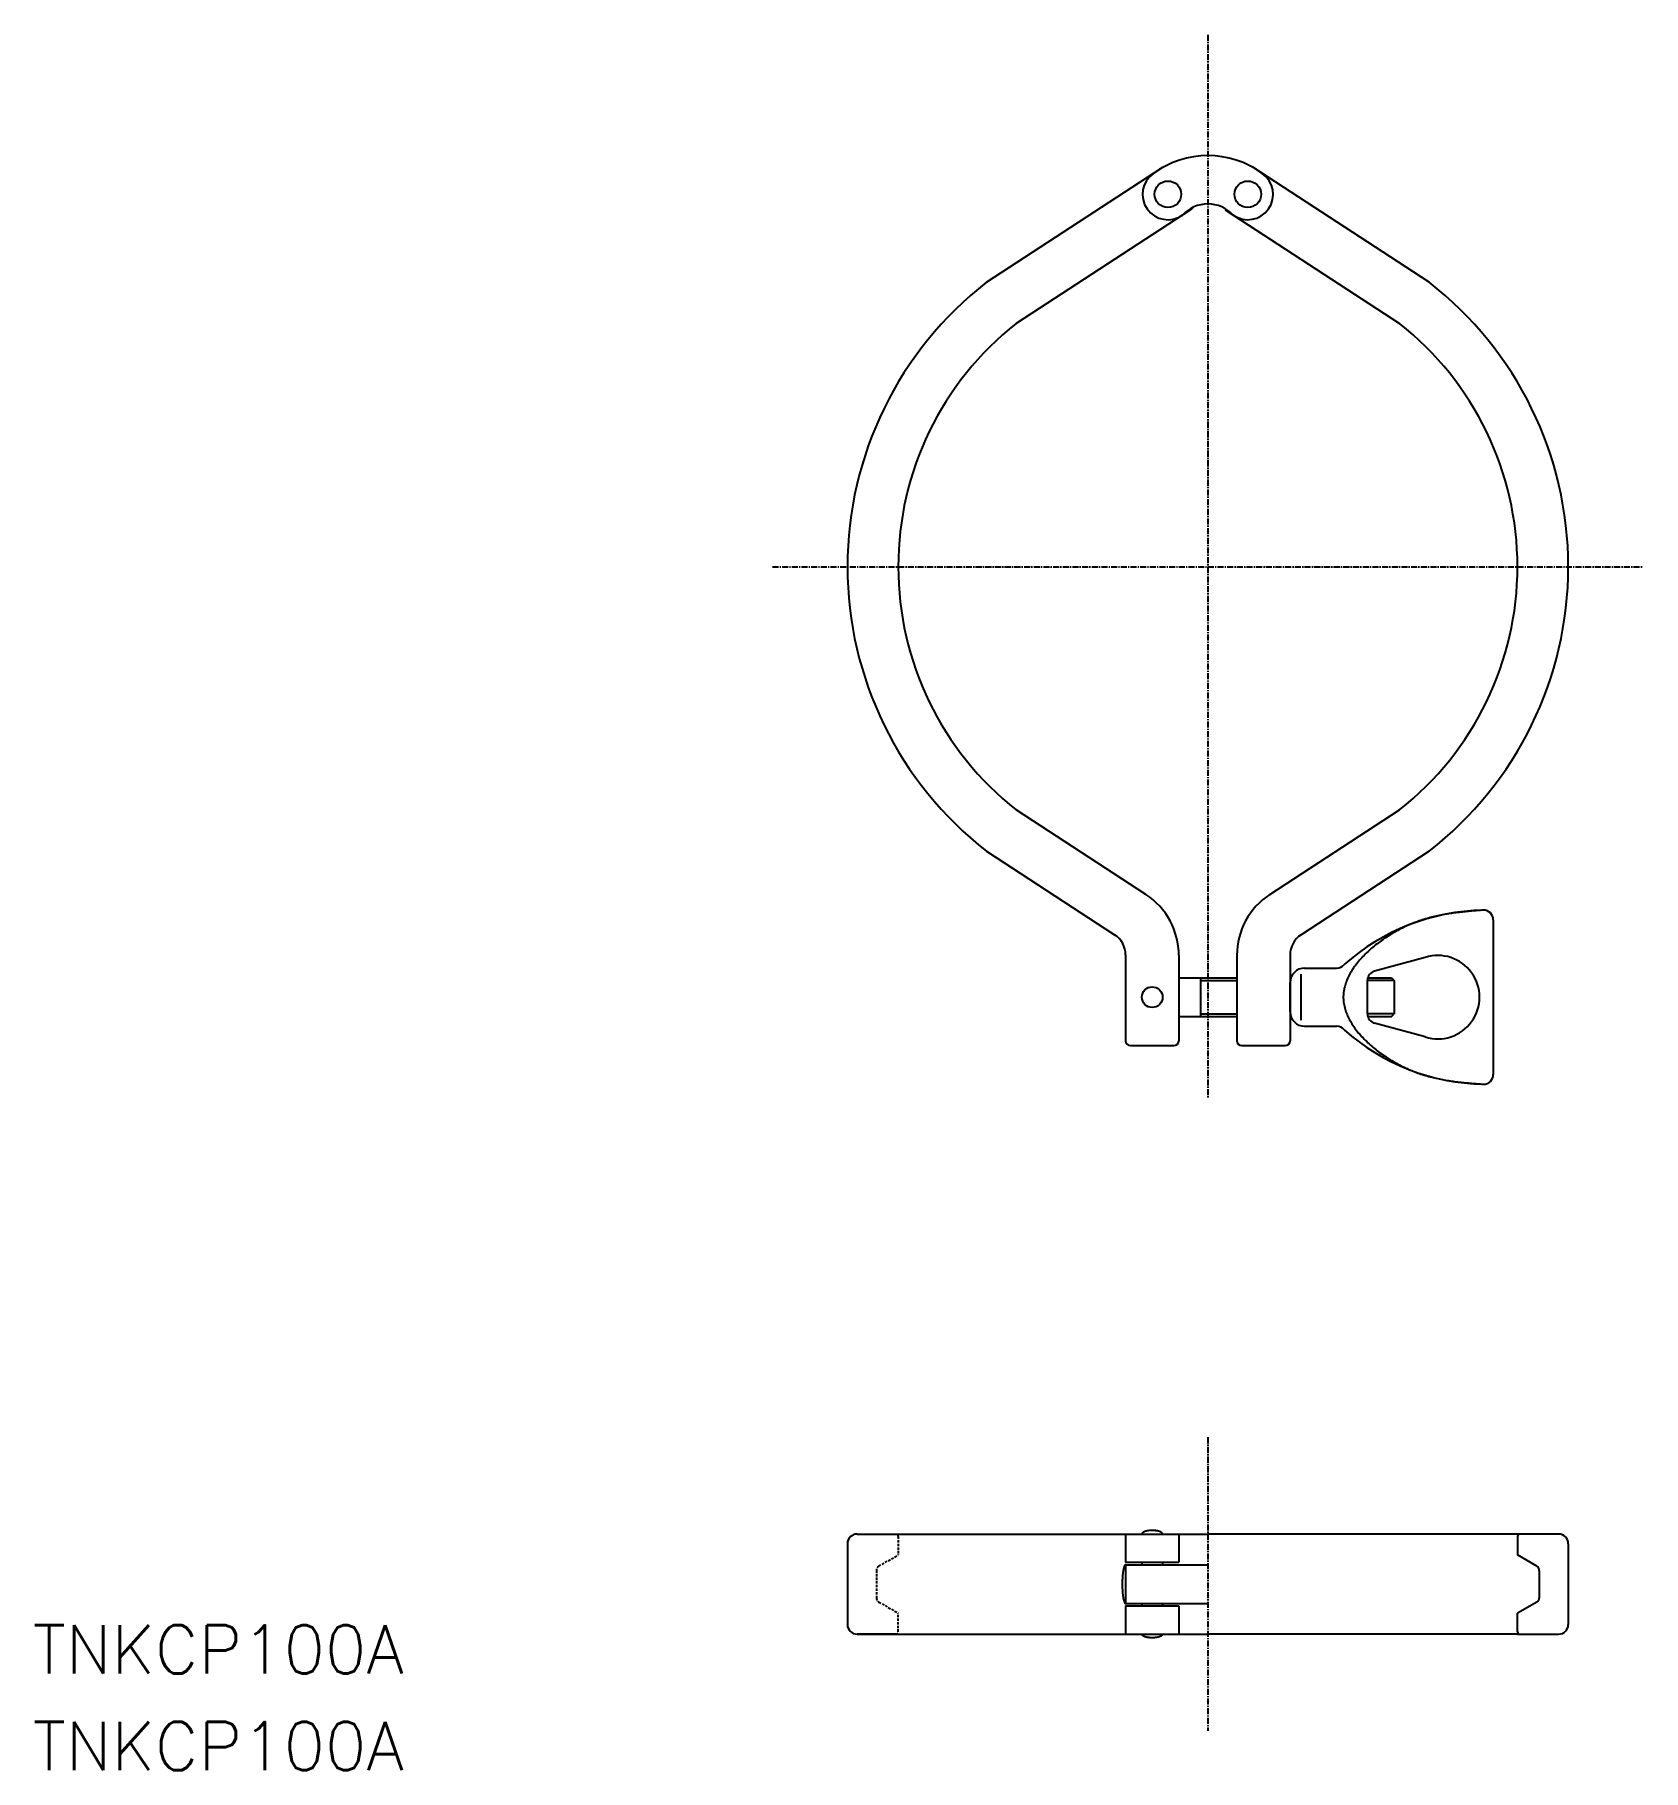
# Model space of a CAD drawing. Extents: x 174 to 507, y 444 to 803.
import ezdxf

# ---------------------------------------------------------------- set-up
doc = ezdxf.new("R2010")
doc.units = 0
doc.linetypes.add('CENTER', pattern=[2, 1.25, -0.25, 0.25, -0.25])
doc.linetypes.add('DASHED', pattern=[0.75, 0.5, -0.25])
doc.layers.get('0').update_dxf_attribs({"linetype": 'CONTINUOUS'})
doc.layers.add('CENTER', color=1, linetype='CENTER')
doc.styles.get("Standard").update_dxf_attribs({"font": 'txt.shx', "bigfont": 'bigfont.shx'})

msp = doc.modelspace()

# ---------------------------------------------------------------- linework, layer by layer
at = {"color": 7, "linetype": 'CONTINUOUS'}
for p, q in [((370.78, 751.33), (407.17, 775.1)), ((462.23, 751.33), (425.83, 775.1)), ((412.91, 766.3), (376.89, 742.79)), ((420.09, 766.3), (456.11, 742.79)), ((403.7, 624.74), (376.89, 642.25)), ((429.3, 624.74), (456.11, 642.25)), ((370.78, 633.7), (397.23, 616.42)), ((462.23, 633.7), (435.77, 616.42)), ((475.5, 619.52), (475.5, 587.52)), ((399.5, 612.24), (399.5, 594.51)), ((410.5, 612.18), (410.5, 594.51)), ((422.5, 612.18), (422.5, 594.51)), ((433.5, 612.24), (433.5, 594.51)), ((461.43, 611.74), (450.98, 608.92)), ((410.5, 607.52), (422.5, 607.52)), ((415, 607.52), (415, 599.52)), ((415, 606.97), (422.5, 606.97)), ((433.5, 600.52), (433.5, 606.52)), ((435.74, 608.3), (435.74, 598.74)), ((436.5, 609.52), (443.1, 609.52)), ((449.5, 600.05), (449.5, 606.99)), ((455, 606.97), (449.5, 606.97)), ((449.57, 607.52), (454.45, 607.52)), ((454.45, 607.52), (455, 606.97)), ((455, 606.97), (455, 600.07)), ((410.5, 599.52), (422.5, 599.52)), ((415, 600.07), (422.5, 600.07)), ((455, 600.07), (449.5, 600.07)), ((449.57, 599.52), (454.45, 599.52)), ((454.45, 599.52), (455, 600.07)), ((436.5, 597.52), (443.1, 597.52)), ((461.43, 595.29), (450.98, 598.12)), ((400.5, 593.51), (409.5, 593.51)), ((423.5, 593.51), (432.5, 593.51)), ((344, 492.52), (352, 492.52)), ((352, 492.52), (360.2, 492.52)), ((360.2, 492.52), (416.5, 492.52)), ((399.5, 492.52), (399.5, 486.67)), ((410.5, 492.52), (410.5, 486.67)), ((472.8, 492.52), (416.5, 492.52)), ((481, 492.52), (472.8, 492.52)), ((480.5, 492.02), (480.5, 488.19)), ((489, 492.52), (481, 492.52)), ((342, 490.52), (342, 473.82)), ((484.5, 485.88), (480.5, 488.19)), ((491, 490.52), (491, 473.82)), ((399.5, 486.67), (410.5, 486.67)), ((399.5, 486.17), (416.5, 486.17)), ((399.5, 486.17), (399.5, 478.17)), ((402.86, 486.67), (402.86, 486.17)), ((407.14, 486.67), (407.14, 486.17)), ((485, 485.01), (485, 479.32)), ((399.5, 478.17), (416.5, 478.17)), ((399.5, 477.67), (410.5, 477.67)), ((399.5, 477.67), (399.5, 471.82)), ((402.86, 478.17), (402.86, 477.67)), ((407.14, 478.17), (407.14, 477.67)), ((410.5, 477.67), (410.5, 471.82)), ((484.5, 478.46), (480.5, 476.15)), ((480.5, 472.32), (480.5, 476.15)), ((352.5, 471.82), (344, 471.82)), ((344, 471.82), (416.5, 471.82)), ((352.5, 471.82), (359.9, 471.82)), ((480.5, 471.82), (416.5, 471.82)), ((480.5, 471.82), (489, 471.82))]:
    msp.add_line(p, q, dxfattribs=at)
at = {"color": 3, "linetype": 'DASHED'}
for p, q in [((352.5, 492.02), (352.5, 488.19)), ((348.5, 485.88), (352.5, 488.19)), ((348, 485.01), (348, 479.32)), ((348.5, 478.46), (352.5, 476.15)), ((352.5, 472.32), (352.5, 476.15))]:
    msp.add_line(p, q, dxfattribs=at)
at = {"color": 7}
msp.add_polyline3d([(473.43, 621.52, 0), (473.12, 621.49, 0), (472.81, 621.47, 0), (472.5, 621.44, 0), (472.18, 621.42, 0), (471.87, 621.39, 0), (471.56, 621.37, 0), (471.24, 621.34, 0), (470.93, 621.31, 0), (470.62, 621.28, 0), (470.3, 621.25, 0), (469.99, 621.23, 0), (469.68, 621.19, 0), (469.36, 621.16, 0), (469.05, 621.13, 0), (468.73, 621.09, 0), (468.42, 621.06, 0), (468.11, 621.02, 0), (467.79, 620.98, 0), (467.48, 620.94, 0), (467.16, 620.9, 0), (466.85, 620.85, 0), (466.54, 620.8, 0), (466.22, 620.76, 0), (465.9, 620.71, 0), (465.59, 620.65, 0), (465.27, 620.6, 0), (464.96, 620.54, 0), (464.64, 620.48, 0), (464.33, 620.41, 0), (464.01, 620.35, 0), (463.7, 620.27, 0), (463.38, 620.2, 0), (463.06, 620.13, 0), (462.75, 620.05, 0), (462.43, 619.97, 0), (462.12, 619.88, 0), (461.8, 619.79, 0), (461.48, 619.7, 0), (461.16, 619.6, 0), (460.85, 619.5, 0), (460.53, 619.4, 0), (460.21, 619.29, 0), (459.89, 619.18, 0), (459.57, 619.06, 0), (459.25, 618.94, 0), (458.93, 618.82, 0), (458.61, 618.69, 0), (458.3, 618.55, 0), (457.98, 618.42, 0), (457.65, 618.27, 0), (457.33, 618.13, 0), (457.01, 617.97, 0), (456.69, 617.82, 0), (456.37, 617.66, 0), (456.06, 617.49, 0), (455.74, 617.32, 0), (455.42, 617.15, 0), (455.11, 616.97, 0), (454.79, 616.79, 0), (454.48, 616.6, 0), (454.17, 616.41, 0), (453.86, 616.22, 0), (453.55, 616.02, 0), (453.24, 615.82, 0), (452.94, 615.62, 0), (452.64, 615.41, 0), (452.34, 615.2, 0), (452.05, 614.98, 0), (451.75, 614.76, 0), (451.47, 614.54, 0), (451.18, 614.32, 0), (450.9, 614.09, 0), (450.62, 613.86, 0), (450.35, 613.63, 0), (450.08, 613.39, 0), (449.81, 613.15, 0), (449.55, 612.91, 0), (449.29, 612.66, 0), (449.04, 612.42, 0), (448.79, 612.17, 0), (448.55, 611.92, 0), (448.31, 611.66, 0), (448.08, 611.41, 0), (447.86, 611.15, 0), (447.64, 610.89, 0), (447.42, 610.63, 0), (447.21, 610.36, 0), (447.01, 610.1, 0), (446.82, 609.83, 0), (446.63, 609.56, 0), (446.45, 609.29, 0), (446.27, 609.02, 0), (446.1, 608.74, 0), (445.94, 608.47, 0), (445.79, 608.19, 0), (445.64, 607.91, 0), (445.51, 607.63, 0), (445.38, 607.35, 0), (445.26, 607.07, 0), (445.14, 606.79, 0), (445.04, 606.51, 0), (444.94, 606.22, 0), (444.86, 605.94, 0), (444.78, 605.65, 0), (444.71, 605.37, 0), (444.65, 605.08, 0), (444.6, 604.79, 0), (444.56, 604.51, 0), (444.53, 604.22, 0), (444.51, 603.93, 0), (444.5, 603.64, 0), (444.5, 603.36, 0), (444.51, 603.07, 0), (444.54, 602.78, 0), (444.57, 602.49, 0), (444.61, 602.21, 0), (444.66, 601.92, 0), (444.72, 601.63, 0), (444.79, 601.35, 0), (444.87, 601.06, 0), (444.96, 600.78, 0), (445.05, 600.49, 0), (445.16, 600.21, 0), (445.27, 599.93, 0), (445.39, 599.65, 0), (445.52, 599.37, 0), (445.66, 599.09, 0), (445.81, 598.81, 0), (445.96, 598.53, 0), (446.13, 598.26, 0), (446.29, 597.98, 0), (446.47, 597.71, 0), (446.65, 597.44, 0), (446.84, 597.17, 0), (447.04, 596.9, 0), (447.24, 596.63, 0), (447.45, 596.37, 0), (447.67, 596.11, 0), (447.89, 595.85, 0), (448.11, 595.59, 0), (448.35, 595.33, 0), (448.58, 595.08, 0), (448.82, 594.83, 0), (449.07, 594.58, 0), (449.33, 594.33, 0), (449.58, 594.09, 0), (449.85, 593.85, 0), (450.11, 593.61, 0), (450.38, 593.37, 0), (450.66, 593.14, 0), (450.94, 592.91, 0), (451.22, 592.68, 0), (451.5, 592.46, 0), (451.79, 592.24, 0), (452.08, 592.02, 0), (452.38, 591.8, 0), (452.68, 591.59, 0), (452.98, 591.39, 0), (453.28, 591.18, 0), (453.59, 590.98, 0), (453.89, 590.78, 0), (454.2, 590.59, 0), (454.51, 590.4, 0), (454.83, 590.22, 0), (455.14, 590.04, 0), (455.46, 589.86, 0), (455.77, 589.68, 0), (456.09, 589.52, 0), (456.41, 589.35, 0), (456.73, 589.19, 0), (457.05, 589.04, 0), (457.37, 588.88, 0), (457.69, 588.74, 0), (458, 588.6, 0), (458.32, 588.46, 0), (458.64, 588.33, 0), (458.96, 588.2, 0), (459.28, 588.07, 0), (459.6, 587.95, 0), (459.92, 587.84, 0), (460.24, 587.73, 0), (460.55, 587.62, 0), (460.87, 587.52, 0), (461.19, 587.42, 0), (461.5, 587.32, 0), (461.82, 587.23, 0), (462.14, 587.14, 0), (462.45, 587.06, 0), (462.77, 586.98, 0), (463.09, 586.9, 0), (463.4, 586.82, 0), (463.72, 586.75, 0), (464.04, 586.68, 0), (464.35, 586.62, 0), (464.67, 586.55, 0), (464.98, 586.49, 0), (465.3, 586.43, 0), (465.61, 586.38, 0), (465.93, 586.32, 0), (466.24, 586.27, 0), (466.56, 586.22, 0), (466.87, 586.18, 0), (467.19, 586.13, 0), (467.5, 586.09, 0), (467.81, 586.05, 0), (468.13, 586.01, 0), (468.44, 585.97, 0), (468.76, 585.94, 0), (469.07, 585.9, 0), (469.38, 585.87, 0), (469.7, 585.84, 0), (470.01, 585.81, 0), (470.32, 585.78, 0), (470.64, 585.75, 0), (470.95, 585.72, 0), (471.27, 585.69, 0), (471.58, 585.67, 0), (471.89, 585.64, 0), (472.21, 585.62, 0), (472.52, 585.59, 0), (472.83, 585.57, 0), (473.15, 585.54, 0), (473.46, 585.52, 0)], dxfattribs=at)
at = {"color": 7, "linetype": 'CONTINUOUS'}
for points in [[(407.14, 492.52, 0), (407.14, 492.54, 0), (407.14, 492.55, 0), (407.13, 492.57, 0), (407.13, 492.59, 0), (407.12, 492.61, 0), (407.12, 492.63, 0), (407.11, 492.64, 0), (407.1, 492.66, 0), (407.09, 492.68, 0), (407.07, 492.7, 0), (407.06, 492.72, 0), (407.05, 492.73, 0), (407.03, 492.75, 0), (407.01, 492.77, 0), (407, 492.79, 0), (406.98, 492.8, 0), (406.95, 492.82, 0), (406.93, 492.84, 0), (406.91, 492.85, 0), (406.89, 492.87, 0), (406.86, 492.88, 0), (406.83, 492.9, 0), (406.81, 492.92, 0), (406.78, 492.93, 0), (406.75, 492.95, 0), (406.72, 492.96, 0), (406.69, 492.98, 0), (406.65, 492.99, 0), (406.62, 493, 0), (406.58, 493.02, 0), (406.55, 493.03, 0), (406.51, 493.05, 0), (406.48, 493.06, 0), (406.44, 493.07, 0), (406.4, 493.08, 0), (406.36, 493.09, 0), (406.32, 493.1, 0), (406.27, 493.12, 0), (406.23, 493.13, 0), (406.19, 493.14, 0), (406.14, 493.15, 0), (406.1, 493.16, 0), (406.06, 493.17, 0), (406.01, 493.18, 0), (405.96, 493.18, 0), (405.92, 493.19, 0), (405.87, 493.2, 0), (405.82, 493.21, 0), (405.77, 493.21, 0), (405.72, 493.22, 0), (405.67, 493.23, 0), (405.62, 493.23, 0), (405.57, 493.24, 0), (405.52, 493.24, 0), (405.47, 493.25, 0), (405.42, 493.25, 0), (405.37, 493.25, 0), (405.31, 493.25, 0), (405.26, 493.26, 0), (405.21, 493.26, 0), (405.16, 493.26, 0), (405.11, 493.26, 0), (405.05, 493.26, 0), (405, 493.26, 0), (404.95, 493.26, 0), (404.9, 493.26, 0), (404.84, 493.26, 0), (404.79, 493.26, 0), (404.74, 493.26, 0), (404.69, 493.25, 0), (404.63, 493.25, 0), (404.58, 493.25, 0), (404.53, 493.25, 0), (404.48, 493.24, 0), (404.43, 493.24, 0), (404.38, 493.23, 0), (404.33, 493.23, 0), (404.28, 493.22, 0), (404.23, 493.21, 0), (404.18, 493.21, 0), (404.13, 493.2, 0), (404.09, 493.19, 0), (404.04, 493.18, 0), (403.99, 493.18, 0), (403.95, 493.17, 0), (403.9, 493.16, 0), (403.86, 493.15, 0), (403.81, 493.14, 0), (403.77, 493.13, 0), (403.73, 493.12, 0), (403.69, 493.1, 0), (403.64, 493.09, 0), (403.61, 493.08, 0), (403.56, 493.07, 0), (403.53, 493.06, 0), (403.49, 493.05, 0), (403.45, 493.03, 0), (403.42, 493.02, 0), (403.38, 493, 0), (403.35, 492.99, 0), (403.32, 492.98, 0), (403.28, 492.96, 0), (403.25, 492.95, 0), (403.22, 492.93, 0), (403.19, 492.92, 0), (403.17, 492.9, 0), (403.14, 492.88, 0), (403.12, 492.87, 0), (403.09, 492.85, 0), (403.07, 492.84, 0), (403.05, 492.82, 0), (403.03, 492.8, 0), (403.01, 492.79, 0), (402.99, 492.77, 0), (402.97, 492.75, 0), (402.95, 492.73, 0), (402.94, 492.72, 0), (402.93, 492.7, 0), (402.92, 492.68, 0), (402.9, 492.66, 0), (402.89, 492.64, 0), (402.89, 492.63, 0), (402.88, 492.61, 0), (402.87, 492.59, 0), (402.87, 492.57, 0), (402.87, 492.55, 0), (402.86, 492.54, 0), (402.86, 492.52, 0)], [(399.5, 486.17, 0), (399.48, 486.17, 0), (399.47, 486.16, 0), (399.45, 486.16, 0), (399.43, 486.15, 0), (399.42, 486.14, 0), (399.4, 486.12, 0), (399.38, 486.11, 0), (399.36, 486.09, 0), (399.35, 486.07, 0), (399.33, 486.05, 0), (399.31, 486.02, 0), (399.3, 485.99, 0), (399.28, 485.96, 0), (399.26, 485.93, 0), (399.25, 485.9, 0), (399.23, 485.86, 0), (399.22, 485.82, 0), (399.2, 485.78, 0), (399.19, 485.74, 0), (399.17, 485.69, 0), (399.16, 485.65, 0), (399.14, 485.6, 0), (399.13, 485.55, 0), (399.11, 485.49, 0), (399.1, 485.44, 0), (399.08, 485.38, 0), (399.07, 485.32, 0), (399.06, 485.26, 0), (399.04, 485.19, 0), (399.03, 485.13, 0), (399.02, 485.06, 0), (399, 484.99, 0), (398.99, 484.93, 0), (398.98, 484.85, 0), (398.97, 484.78, 0), (398.96, 484.7, 0), (398.95, 484.63, 0), (398.94, 484.55, 0), (398.93, 484.47, 0), (398.92, 484.39, 0), (398.91, 484.31, 0), (398.9, 484.22, 0), (398.89, 484.14, 0), (398.88, 484.05, 0), (398.88, 483.96, 0), (398.87, 483.88, 0), (398.86, 483.79, 0), (398.85, 483.7, 0), (398.85, 483.61, 0), (398.84, 483.51, 0), (398.84, 483.42, 0), (398.83, 483.33, 0), (398.83, 483.23, 0), (398.82, 483.14, 0), (398.82, 483.04, 0), (398.81, 482.95, 0), (398.81, 482.85, 0), (398.81, 482.75, 0), (398.81, 482.66, 0), (398.8, 482.56, 0), (398.8, 482.46, 0), (398.8, 482.36, 0), (398.8, 482.26, 0), (398.8, 482.17, 0), (398.8, 482.07, 0), (398.8, 481.97, 0), (398.8, 481.87, 0), (398.8, 481.77, 0), (398.81, 481.68, 0), (398.81, 481.58, 0), (398.81, 481.48, 0), (398.81, 481.39, 0), (398.82, 481.29, 0), (398.82, 481.19, 0), (398.83, 481.1, 0), (398.83, 481, 0), (398.84, 480.91, 0), (398.84, 480.82, 0), (398.85, 480.73, 0), (398.85, 480.64, 0), (398.86, 480.55, 0), (398.87, 480.46, 0), (398.88, 480.37, 0), (398.88, 480.28, 0), (398.89, 480.19, 0), (398.9, 480.11, 0), (398.91, 480.03, 0), (398.92, 479.94, 0), (398.93, 479.86, 0), (398.94, 479.78, 0), (398.95, 479.71, 0), (398.96, 479.63, 0), (398.97, 479.55, 0), (398.98, 479.48, 0), (398.99, 479.41, 0), (399, 479.34, 0), (399.02, 479.27, 0), (399.03, 479.2, 0), (399.04, 479.14, 0), (399.06, 479.07, 0), (399.07, 479.01, 0), (399.08, 478.95, 0), (399.1, 478.9, 0), (399.11, 478.84, 0), (399.13, 478.79, 0), (399.14, 478.74, 0), (399.16, 478.69, 0), (399.17, 478.64, 0), (399.19, 478.59, 0), (399.2, 478.55, 0), (399.22, 478.51, 0), (399.23, 478.47, 0), (399.25, 478.43, 0), (399.26, 478.4, 0), (399.28, 478.37, 0), (399.3, 478.34, 0), (399.31, 478.31, 0), (399.33, 478.29, 0), (399.35, 478.26, 0), (399.36, 478.24, 0), (399.38, 478.23, 0), (399.4, 478.21, 0), (399.42, 478.2, 0), (399.43, 478.19, 0), (399.45, 478.18, 0), (399.47, 478.17, 0), (399.48, 478.17, 0), (399.5, 478.17, 0)], [(407.14, 471.82, 0), (407.14, 471.8, 0), (407.14, 471.78, 0), (407.13, 471.76, 0), (407.13, 471.74, 0), (407.12, 471.72, 0), (407.12, 471.71, 0), (407.11, 471.69, 0), (407.1, 471.67, 0), (407.09, 471.65, 0), (407.07, 471.63, 0), (407.06, 471.62, 0), (407.05, 471.6, 0), (407.03, 471.58, 0), (407.01, 471.56, 0), (407, 471.55, 0), (406.98, 471.53, 0), (406.95, 471.51, 0), (406.93, 471.5, 0), (406.91, 471.48, 0), (406.89, 471.46, 0), (406.86, 471.45, 0), (406.83, 471.43, 0), (406.81, 471.42, 0), (406.78, 471.4, 0), (406.75, 471.39, 0), (406.72, 471.37, 0), (406.69, 471.36, 0), (406.65, 471.34, 0), (406.62, 471.33, 0), (406.58, 471.31, 0), (406.55, 471.3, 0), (406.51, 471.29, 0), (406.48, 471.28, 0), (406.44, 471.26, 0), (406.4, 471.25, 0), (406.36, 471.24, 0), (406.32, 471.23, 0), (406.27, 471.22, 0), (406.23, 471.21, 0), (406.19, 471.2, 0), (406.14, 471.19, 0), (406.1, 471.18, 0), (406.06, 471.17, 0), (406.01, 471.16, 0), (405.96, 471.15, 0), (405.92, 471.14, 0), (405.87, 471.13, 0), (405.82, 471.13, 0), (405.77, 471.12, 0), (405.72, 471.11, 0), (405.67, 471.11, 0), (405.62, 471.1, 0), (405.57, 471.1, 0), (405.52, 471.09, 0), (405.47, 471.09, 0), (405.42, 471.08, 0), (405.37, 471.08, 0), (405.31, 471.08, 0), (405.26, 471.07, 0), (405.21, 471.07, 0), (405.16, 471.07, 0), (405.11, 471.07, 0), (405.05, 471.07, 0), (405, 471.07, 0), (404.95, 471.07, 0), (404.9, 471.07, 0), (404.84, 471.07, 0), (404.79, 471.07, 0), (404.74, 471.07, 0), (404.69, 471.08, 0), (404.63, 471.08, 0), (404.58, 471.08, 0), (404.53, 471.09, 0), (404.48, 471.09, 0), (404.43, 471.1, 0), (404.38, 471.1, 0), (404.33, 471.11, 0), (404.28, 471.11, 0), (404.23, 471.12, 0), (404.18, 471.13, 0), (404.13, 471.13, 0), (404.09, 471.14, 0), (404.04, 471.15, 0), (403.99, 471.16, 0), (403.95, 471.17, 0), (403.9, 471.18, 0), (403.86, 471.19, 0), (403.81, 471.2, 0), (403.77, 471.21, 0), (403.73, 471.22, 0), (403.69, 471.23, 0), (403.64, 471.24, 0), (403.61, 471.25, 0), (403.56, 471.26, 0), (403.53, 471.28, 0), (403.49, 471.29, 0), (403.45, 471.3, 0), (403.42, 471.31, 0), (403.38, 471.33, 0), (403.35, 471.34, 0), (403.32, 471.36, 0), (403.28, 471.37, 0), (403.25, 471.39, 0), (403.22, 471.4, 0), (403.19, 471.42, 0), (403.17, 471.43, 0), (403.14, 471.45, 0), (403.12, 471.46, 0), (403.09, 471.48, 0), (403.07, 471.5, 0), (403.05, 471.51, 0), (403.03, 471.53, 0), (403.01, 471.55, 0), (402.99, 471.56, 0), (402.97, 471.58, 0), (402.95, 471.6, 0), (402.94, 471.62, 0), (402.93, 471.63, 0), (402.92, 471.65, 0), (402.9, 471.67, 0), (402.89, 471.69, 0), (402.89, 471.71, 0), (402.88, 471.72, 0), (402.87, 471.74, 0), (402.87, 471.76, 0), (402.87, 471.78, 0), (402.86, 471.8, 0), (402.86, 471.82, 0)]]:
    msp.add_polyline3d(points, dxfattribs=at)
for centre, radius in [((408.25, 769.52), 2.75), ((424.75, 769.52), 2.75), ((405, 603.52), 2.14)]:
    msp.add_circle(centre, radius, dxfattribs=at)
for centre, radius, start, end in [((416.5, 758.56), 18.96, 53.5719, 126.4281), ((408.25, 769.52), 5.25, 125, 305), ((424.75, 769.52), 5.25, 235, 55), ((416.5, 760.4), 7.12, 42.5835, 137.4165), ((411.27, 768.82), 3, 303.14, 319.8837), ((416.5, 692.52), 74.5, 127.862, 232.138), ((416.5, 692.52), 74.5, 307.862, 52.138), ((416.5, 692.52), 64, 128.2349, 231.7651), ((416.5, 692.52), 64, 308.2349, 51.7651), ((395.5, 612.18), 15, 0, 56.86), ((437.5, 612.18), 15, 123.14, 180), ((474.37, 576.69), 44.83, 91.1648, 131.5058), ((473.5, 619.52), 2, 0, 91.1648), ((394.5, 612.24), 5, 0, 56.86), ((438.5, 612.24), 5, 123.14, 180), ((443.1, 611.52), 2, 270, 321.3816), ((464.03, 603.52), 8.63, 252.4367, 107.5633), ((436.5, 606.52), 3, 90, 180), ((451.5, 606.99), 2, 105.1374, 180), ((436.5, 600.52), 3, 180, 270), ((451.5, 600.05), 2, 180, 254.8626), ((443.1, 595.52), 2, 38.6184, 90), ((474.37, 630.34), 44.83, 228.4942, 268.8352), ((400.5, 594.51), 1, 180, 270), ((409.5, 594.51), 1, 270, 0), ((423.5, 594.51), 1, 180, 270), ((432.5, 594.51), 1, 270, 0), ((473.5, 587.52), 2, 268.8352, 360), ((344, 490.52), 2, 90, 180), ((481, 492.02), 0.5, 90, 180), ((489, 490.52), 2, 0, 90), ((484, 485.01), 1, 0, 60), ((484, 479.32), 1, 300, 0), ((344, 473.82), 2, 180, 270), ((489, 473.82), 2, 270, 0), ((481, 472.32), 0.5, 180, 270)]:
    msp.add_arc(centre, radius, start, end, dxfattribs=at)
at = {"color": 3, "linetype": 'DASHED'}
for centre, radius, start, end in [((352, 492.02), 0.5, 0, 90), ((349, 485.01), 1, 120, 180), ((349, 479.32), 1, 180, 240), ((352, 472.32), 0.5, 270, 0)]:
    msp.add_arc(centre, radius, start, end, dxfattribs=at)
at = {"layer": 'CENTER', "color": 1, "linetype": 'CENTER'}
for p, q in [((416.5, 802.52), (416.5, 582.52)), ((326.5, 692.52), (506.5, 692.52)), ((416.5, 512.52), (416.5, 451.82))]:
    msp.add_line(p, q, dxfattribs=at)

# ---------------------------------------------------------------- texts
at = {"color": 7, "linetype": 'CONTINUOUS'}
for p in [(173.59, 463.67), (173.59, 443.67)]:
    msp.add_text('TNKCP100A', height=10, dxfattribs=at).set_placement(p)

doc.saveas('drawing.dxf')
